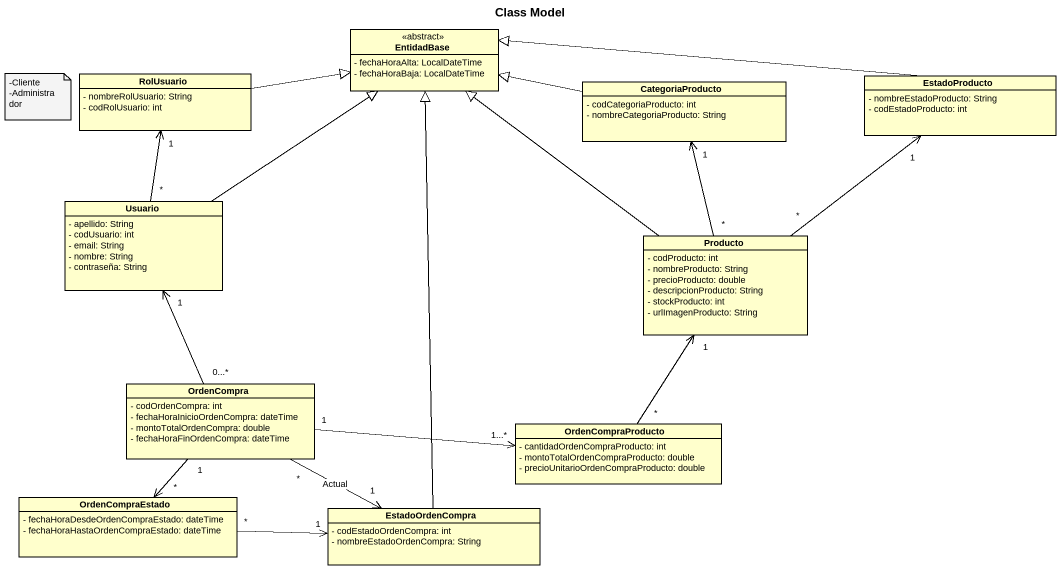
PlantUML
@startuml
title Class Model
hide circle
hide empty members
skinparam classAttributeIconSize 0
class EntidadBase <<abstract>> {
  - fechaHoraAlta: LocalDateTime
  - fechaHoraBaja: LocalDateTime
}
class RolUsuario {
  - nombreRolUsuario: String
  - codRolUsuario: int
}
class EstadoProducto {
  - nombreEstadoProducto: String
  - codEstadoProducto: int
}
class CategoriaProducto {
  - codCategoriaProducto: int
  - nombreCategoriaProducto: String
}
class Usuario {
  - apellido: String
  - codUsuario: int
  - email: String
  - nombre: String
  - contraseña: String
}
class Producto {
  - codProducto: int
  - nombreProducto: String
  - precioProducto: double
  - descripcionProducto: String
  - stockProducto: int
  - urlImagenProducto: String
}
class OrdenCompra {
  - codOrdenCompra: int
  - fechaHoraInicioOrdenCompra: dateTime
  - montoTotalOrdenCompra: double
  - fechaHoraFinOrdenCompra: dateTime
}
class OrdenCompraProducto {
  - cantidadOrdenCompraProducto: int
  - montoTotalOrdenCompraProducto: double
  - precioUnitarioOrdenCompraProducto: double
}
class OrdenCompraEstado {
  - fechaHoraDesdeOrdenCompraEstado: dateTime
  - fechaHoraHastaOrdenCompraEstado: dateTime
}
class EstadoOrdenCompra {
  - codEstadoOrdenCompra: int
  - nombreEstadoOrdenCompra: String
}
RolUsuario -right-|> EntidadBase
RolUsuario "1" <-- "*" Usuario
EstadoProducto -left-|> EntidadBase
CategoriaProducto -left-|> EntidadBase
Usuario -up-|> EntidadBase
Producto -up-|> EntidadBase
Producto "*" -up-> "1" EstadoProducto
Producto "*" -up-> "1" CategoriaProducto
OrdenCompra "0...*" -up-> "1" Usuario
OrdenCompra "1" -right-> "1...*" OrdenCompraProducto
OrdenCompra "1" --> "*" OrdenCompraEstado
OrdenCompra "*" -right-> "1" EstadoOrdenCompra : Actual
OrdenCompraProducto "*" -up-> "1" Producto
OrdenCompraEstado "*" -right-> "1" EstadoOrdenCompra
EstadoOrdenCompra -up-|> EntidadBase
note as N1
  -Cliente
  -Administrador
end note
@enduml
